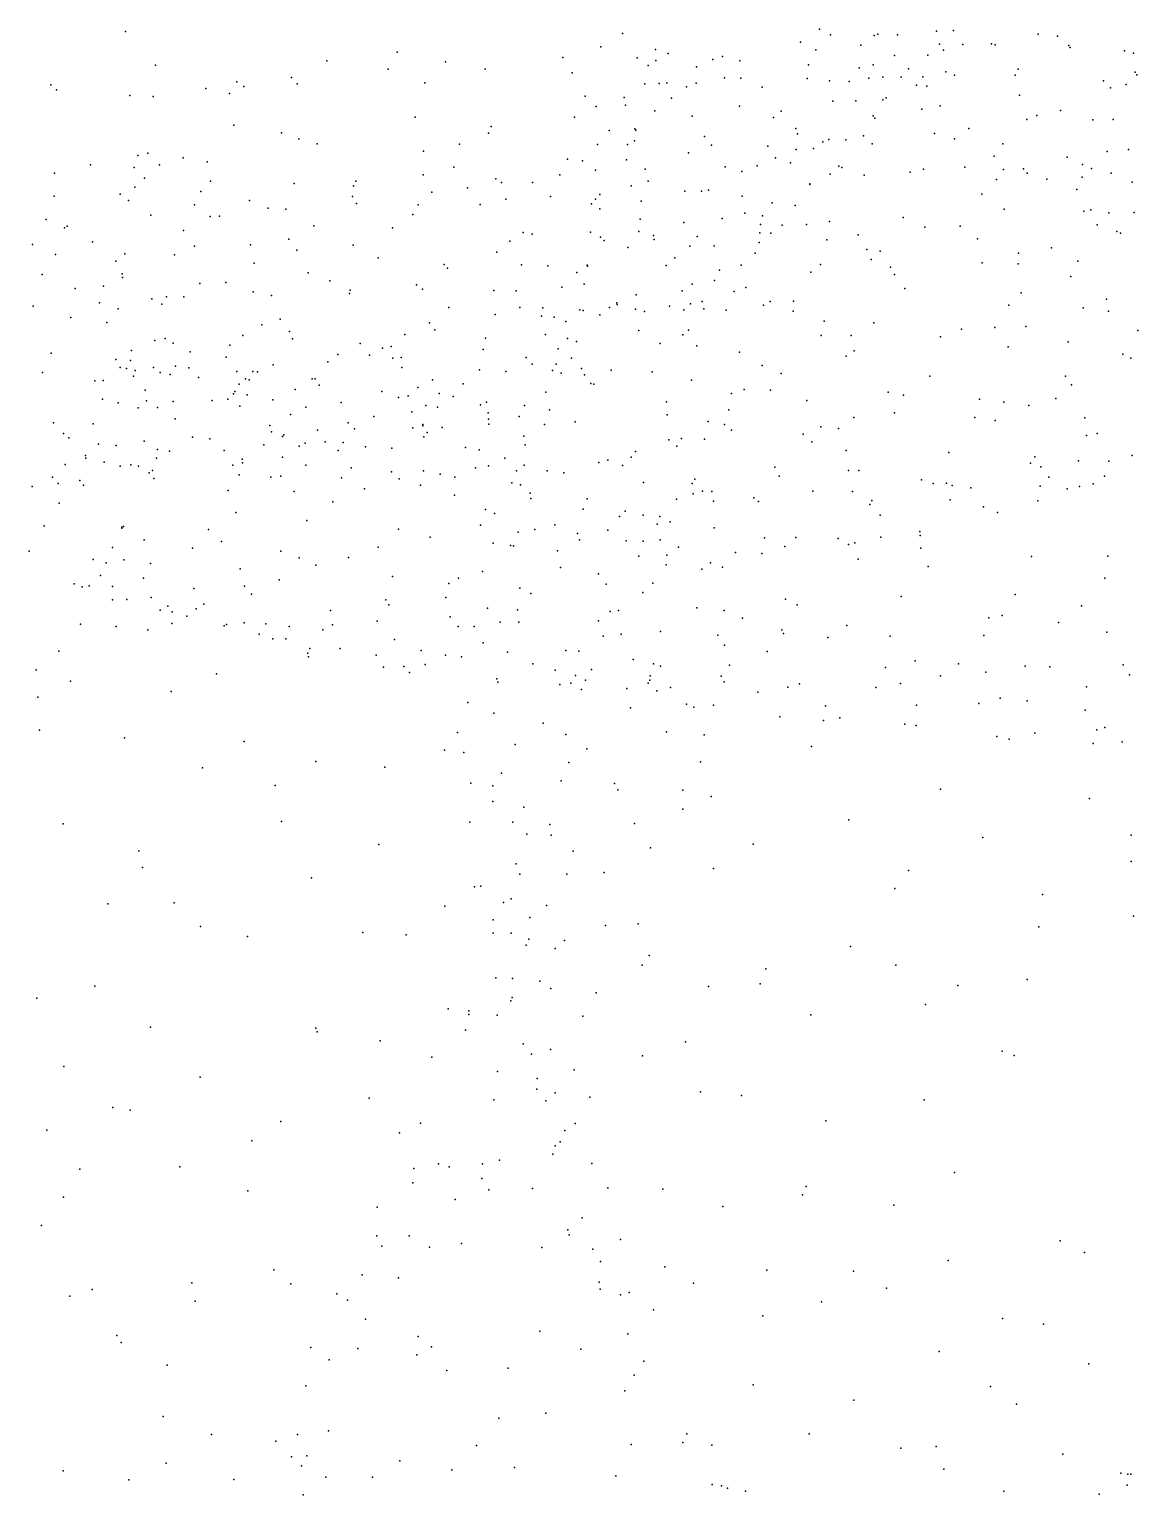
# Model space of a CAD drawing. Header units: metres. Extents: x -25 to 25, y -27.8 to 27.8.
# Drawn here: x -3.127 to -1.955, y -7.911 to -6.362 of the extents above; entities that cross this region are included whole.
import ezdxf

# ---------------------------------------------------------------- set-up
doc = ezdxf.new("R2010")
doc.units = ezdxf.units.M

msp = doc.modelspace()

# ---------------------------------------------------------------- linework, layer by layer
for p in [(-3.0254, -6.3643, -8.0382), (-2.2917, -6.3619, 18.8138), (-2.168, -6.3638, -6.0338), (-2.1499, -6.3631, 19.9148), (-2.5226, -6.3805, 19.1864), (-2.4998, -6.3665, 19.0875), (-2.3117, -6.3754, -5.2569), (-2.2799, -6.3678, -5.0317), (-2.2477, -6.3786, -0.9191), (-2.2336, -6.3684, 15.3088), (-2.2299, -6.367, -0.3501), (-2.2091, -6.3679, -1.0199), (-2.1646, -6.3775, -5.6239), (-2.14, -6.3779, -4.9078), (-2.1096, -6.3771, -2.6141), (-2.1058, -6.3784, -8.294), (-2.0603, -6.3672, 18.615), (-2.0399, -6.3693, -1.2527), (-2.0278, -6.3789, -8.2585), (-2.0265, -6.381, -0.1629), (-2.8124, -6.3952, -2.3734), (-2.7382, -6.3859, 16.8188), (-2.6869, -6.3962, 16.7445), (-2.5628, -6.3918, 16.5856), (-2.4843, -6.3919, 16.4115), (-2.465, -6.3832, 15.7273), (-2.4644, -6.3949, 16.1577), (-2.4514, -6.3873, 16.275), (-2.4043, -6.3938, 18.9402), (-2.3942, -6.3905, -5.0275), (-2.3756, -6.3954, -8.337), (-2.2954, -6.3835, -0.5956), (-2.2122, -6.3897, -5.4834), (-2.1769, -6.3891, -5.9552), (-2.1606, -6.3839, -5.8383), (-1.969, -6.3845, 15.1306), (-1.9597, -6.3872, -0.1314), (-2.9934, -6.3997, 17.3604), (-2.8498, -6.4127, 16.9496), (-2.7476, -6.4039, -2.4284), (-2.6449, -6.4039, -8.2954), (-2.5531, -6.408, -2.5732), (-2.4727, -6.4002, 16.0678), (-2.4214, -6.4015, -5.1188), (-2.3031, -6.3993, -2.6288), (-2.2497, -6.4026, -0.7726), (-2.2348, -6.3995, -6.2161), (-2.2246, -6.4125, -0.5178), (-2.2052, -6.4125, -5.5575), (-2.1975, -6.4037, -2.6268), (-2.1821, -6.4123, -0.9122), (-2.158, -6.4068, -6.4857), (-2.1488, -6.4102, -0.9949), (-2.0847, -6.4105, -6.5193), (-2.0815, -6.4042, -0.2579), (-1.9577, -6.4072, 19.9981), (-1.9561, -6.41, 18.4658), (-3.1044, -6.4205, -7.8828), (-3.0982, -6.4259, -2.2395), (-2.9404, -6.4244, -2.3138), (-2.9077, -6.4175, -8.1252), (-2.9003, -6.4224, 17.836), (-2.8439, -6.4194, -8.1828), (-2.7087, -6.4186, 18.0482), (-2.4761, -6.4195, -5.0673), (-2.4611, -6.4192, -4.9182), (-2.4529, -6.4184, 18.1842), (-2.432, -6.4228, 15.6026), (-2.4218, -6.4187, -2.6261), (-2.3918, -6.4132, 15.517), (-2.3747, -6.4135, 19.747), (-2.3523, -6.423, 15.4351), (-2.3047, -6.414, -4.8821), (-2.2809, -6.4164, 15.3607), (-2.26, -6.4172, -5.4264), (-2.2392, -6.4137, -6.3995), (-2.1891, -6.4208, -5.7401), (-2.1782, -6.4219, -0.4161), (-1.9911, -6.4162, 18.3854), (-1.984, -6.4238, -1.2439), (-1.9672, -6.4202, -4.8975), (-3.0206, -6.4318, -2.2684), (-2.9962, -6.4328, -8.0158), (-2.9155, -6.4297, 17.0492), (-2.5392, -6.4327, 19.2813), (-2.5277, -6.4435, -5.0259), (-2.4982, -6.4339, -8.3043), (-2.4966, -6.4421, 15.8956), (-2.4481, -6.4346, 19.0055), (-2.376, -6.4432, -4.8623), (-2.2775, -6.4377, -6.328), (-2.2531, -6.4376, -6.1362), (-2.2244, -6.4366, -0.6395), (-2.2212, -6.4342, -6.017), (-2.164, -6.4427, -8.2782), (-2.08, -6.4314, -8.2501), (-2.7191, -6.4549, -2.4936), (-2.5506, -6.4549, 18.1653), (-2.4655, -6.4481, 19.6201), (-2.4261, -6.4538, -5.2366), (-2.3401, -6.4551, 18.8452), (-2.3321, -6.4483, -5.3466), (-2.2348, -6.4535, -8.2816), (-2.2329, -6.456, -5.6399), (-2.1835, -6.4463, -0.7776), (-2.0723, -6.4571, -1.0372), (-2.0618, -6.453, -4.8448), (-2.0366, -6.4478, -0.3046), (-2.0025, -6.4576, -1.153), (-1.9812, -6.4573, -8.183), (-2.9106, -6.4631, -2.3739), (-2.8605, -6.4714, -8.1134), (-2.6414, -6.4717, -4.9402), (-2.6386, -6.4648, 16.6562), (-2.514, -6.4688, 19.5306), (-2.4867, -6.4672, 16.3517), (-2.4857, -6.4686, 15.7707), (-2.3166, -6.4668, -6.4093), (-2.3148, -6.4725, -6.2536), (-2.2451, -6.4746, -5.7091), (-2.1699, -6.4722, -4.8027), (-2.1335, -6.4669, -0.8553), (-2.8419, -6.4777, 17.9457), (-2.8225, -6.4829, -2.4476), (-2.6721, -6.4834, -2.5575), (-2.5261, -6.4837, -8.2573), (-2.4946, -6.4835, 16.0624), (-2.487, -6.4799, 16.1532), (-2.413, -6.4752, -2.6694), (-2.4056, -6.4843, -5.3058), (-2.3463, -6.4856, -8.266), (-2.3163, -6.4891, -4.8036), (-2.2978, -6.488, -6.4769), (-2.2881, -6.481, 18.2354), (-2.2815, -6.4783, 18.7693), (-2.2638, -6.4787, -5.5793), (-2.2357, -6.4829, 15.3104), (-2.1488, -6.4776, -0.7022), (-2.0978, -6.4829, 18.3445), (-1.9648, -6.4891, -2.6256), (-3.0622, -6.5052, -7.8279), (-3.0121, -6.4954, 17.3407), (-3.0016, -6.4927, 17.2483), (-2.9895, -6.5052, 17.6475), (-2.9643, -6.4976, 17.7305), (-2.9391, -6.5019, 17.8188), (-2.7101, -6.4907, -4.9538), (-2.558, -6.4991, -4.8742), (-2.5421, -6.5009, -2.6419), (-2.4957, -6.4998, -5.2472), (-2.4301, -6.4923, 19.6856), (-2.3379, -6.4979, 19.7904), (-2.3222, -6.5031, -5.4936), (-2.1068, -6.4961, -2.6482), (-2.0297, -6.497, -0.3945), (-2.0136, -6.5049, -6.643), (-1.9874, -6.4911, -0.3342), (-3.1002, -6.5138, -7.7425), (-3.016, -6.5079, 17.4461), (-3.0052, -6.5194, -7.8983), (-2.7104, -6.5159, 16.7072), (-2.6781, -6.5075, -5.075), (-2.6336, -6.5199, -4.8666), (-2.5659, -6.5159, 16.5361), (-2.5285, -6.5109, 19.4243), (-2.476, -6.5097, -2.6727), (-2.3911, -6.5072, 18.9158), (-2.3738, -6.5122, 18.2349), (-2.3574, -6.5062, -6.2999), (-2.2802, -6.5152, -2.6807), (-2.2711, -6.5065, -5.7685), (-2.2678, -6.508, -8.2375), (-2.2442, -6.5162, -4.7658), (-2.1957, -6.5129, 18.6826), (-2.1814, -6.5098, -8.2264), (-2.138, -6.5078, -6.6029), (-2.1044, -6.5205, -4.7694), (-2.0971, -6.5101, -0.6136), (-2.0758, -6.5095, -0.5376), (-2.0721, -6.5138, -0.7276), (-2.0513, -6.5203, 18.4636), (-2.0139, -6.5181, -0.9869), (-2.0038, -6.509, 20.0288), (-1.9832, -6.5139, -1.0777), (-3.0311, -6.536, -4.9186), (-3.0154, -6.5288, -2.3741), (-2.9456, -6.5333, 17.022), (-2.9354, -6.5224, -2.4186), (-2.8468, -6.5248, -4.9793), (-2.7844, -6.5273, -4.9052), (-2.7817, -6.5226, -5.0254), (-2.7014, -6.534, 18.1054), (-2.6637, -6.5296, -8.1805), (-2.6279, -6.5237, -2.6188), (-2.595, -6.5238, -8.2141), (-2.5239, -6.5364, -4.8144), (-2.4908, -6.5274, 16.2882), (-2.4728, -6.5226, 15.649), (-2.434, -6.5331, -8.2248), (-2.4162, -6.5329, -5.3844), (-2.4089, -6.532, -6.4097), (-2.3017, -6.5253, -5.9364), (-2.3016, -6.526, -5.6591), (-2.12, -6.5362, 18.5498), (-2.0193, -6.5311, -0.9073), (-1.9609, -6.5235, -4.7986), (-3.1007, -6.5384, -4.9389), (-3.0221, -6.5428, -4.996), (-2.9522, -6.5476, -5.0441), (-2.8942, -6.543, -7.9979), (-2.8744, -6.5508, 16.8915), (-2.8558, -6.552, -5.106), (-2.7852, -6.5387, -5.0988), (-2.7811, -6.5462, 16.7741), (-2.7159, -6.5474, -4.8555), (-2.6504, -6.547, -5.2116), (-2.623, -6.5413, 16.6007), (-2.5758, -6.5388, -5.2457), (-2.5325, -6.5463, 19.2546), (-2.5285, -6.5413, 16.4179), (-2.5238, -6.5517, -5.318), (-2.4801, -6.5436, 19.0603), (-2.3732, -6.5383, -6.1973), (-2.3415, -6.5455, -6.0557), (-2.3173, -6.5481, -5.8686), (-2.0964, -6.5519, -6.6687), (-3.1091, -6.5629, -2.3996), (-2.9986, -6.5585, 17.1462), (-2.9356, -6.5597, -7.9349), (-2.9259, -6.5594, -5.1106), (-2.7214, -6.5577, -8.119), (-2.4811, -6.5625, -6.4398), (-2.435, -6.566, 15.5618), (-2.3946, -6.5618, -4.7413), (-2.3703, -6.5563, -6.5433), (-2.3517, -6.559, 18.8525), (-2.2809, -6.5649, 18.3125), (-2.2029, -6.561, 15.2729), (-2.0121, -6.5542, -0.6724), (-2.0046, -6.5528, -0.8091), (-1.9855, -6.5558, -0.5294), (-1.9587, -6.5554, -0.4466), (-3.0899, -6.5717, -4.7571), (-3.0869, -6.5701, -5.0809), (-2.964, -6.5746, -4.7913), (-2.8262, -6.5695, -5.1747), (-2.7429, -6.5717, -2.5995), (-2.6049, -6.5767, 18.2013), (-2.5952, -6.5786, -5.3041), (-2.5335, -6.5762, -2.6999), (-2.523, -6.5816, 16.0065), (-2.4824, -6.5755, -6.3527), (-2.4671, -6.5799, -5.4378), (-2.4208, -6.5808, 19.7134), (-2.3547, -6.5769, -5.9577), (-2.354, -6.5684, -5.5925), (-2.3429, -6.5775, -5.7507), (-2.331, -6.569, -8.1912), (-2.3052, -6.5682, -6.6044), (-2.2508, -6.579, -6.6561), (-2.1803, -6.5712, -2.7054), (-2.1428, -6.5701, -8.1572), (-1.9979, -6.5686, -4.7464), (-1.9771, -6.5757, -6.7345), (-1.9732, -6.5775, -2.6572), (-3.1237, -6.5892, -5.1431), (-3.0603, -6.5864, -7.6729), (-2.9525, -6.5912, -4.7236), (-2.8932, -6.5897, -4.7741), (-2.8527, -6.5839, -2.5341), (-2.8443, -6.5955, 18.0101), (-2.7846, -6.5902, -8.0422), (-2.6327, -6.5974, -8.1296), (-2.6189, -6.5859, -2.6723), (-2.5191, -6.5851, -5.3911), (-2.4942, -6.5925, 19.5736), (-2.4662, -6.5842, -6.5143), (-2.4287, -6.5911, 18.2763), (-2.403, -6.5909, 15.4833), (-2.3597, -6.5985, -2.7534), (-2.3554, -6.5871, 19.8053), (-2.2837, -6.5845, -2.7264), (-2.2416, -6.5948, -8.1588), (-2.2274, -6.5965, -4.6915), (-2.1244, -6.5833, 18.4621), (-2.0813, -6.5987, -2.6915), (-2.0464, -6.593, -6.7321), (-3.0994, -6.6, -7.5287), (-3.0354, -6.6069, -5.2243), (-3.0259, -6.5993, -4.6873), (-2.9734, -6.6004, -2.4978), (-2.8892, -6.6092, -5.2536), (-2.758, -6.6033, 18.1004), (-2.6884, -6.6106, -8.0795), (-2.6065, -6.6109, -4.733), (-2.5788, -6.6119, -6.4219), (-2.5373, -6.6112, 15.9084), (-2.5369, -6.6124, 16.3677), (-2.4535, -6.6114, -4.7078), (-2.4446, -6.6033, -6.1475), (-2.3743, -6.6111, -5.8176), (-2.2905, -6.6105, 15.3499), (-2.2368, -6.6054, 18.6755), (-2.2164, -6.6134, 18.5624), (-2.1197, -6.6088, -6.7267), (-2.0815, -6.6097, -8.0812), (-2.0184, -6.6071, -8.0494), (-3.1133, -6.621, -7.3983), (-3.0287, -6.6204, 17.4977), (-3.0283, -6.6244, 17.318), (-2.9191, -6.6297, 16.9279), (-2.8323, -6.6194, -4.7127), (-2.8092, -6.6278, 16.7846), (-2.6848, -6.6145, -4.7269), (-2.548, -6.6189, -6.5179), (-2.4025, -6.6274, -6.6874), (-2.3974, -6.6164, -5.6532), (-2.3008, -6.6186, -4.6832), (-2.2121, -6.621, 18.4433), (-2.0258, -6.6232, -4.6872), (-3.0784, -6.636, -5.2782), (-3.0486, -6.6335, -7.5791), (-2.9821, -6.6446, 17.0728), (-2.9637, -6.6448, -2.5659), (-2.9468, -6.6307, -7.8076), (-2.8903, -6.6394, -4.6675), (-2.871, -6.6433, -5.3218), (-2.7884, -6.6413, -2.6345), (-2.7879, -6.6376, -5.3341), (-2.7177, -6.6321, -5.3571), (-2.7113, -6.6366, -2.6678), (-2.6359, -6.6379, -5.4015), (-2.6124, -6.6383, -6.6102), (-2.5641, -6.6344, -6.2926), (-2.5403, -6.6314, 16.0786), (-2.4853, -6.6425, -5.5562), (-2.4369, -6.6382, -6.0038), (-2.4261, -6.6314, 18.9815), (-2.3816, -6.6391, 18.8989), (-2.3693, -6.635, -8.1315), (-2.2014, -6.6358, -8.1067), (-2.0782, -6.6406, 15.1842), (-3.1229, -6.6546, -4.5253), (-3.0528, -6.6509, -4.5876), (-3.033, -6.6573, -2.546), (-2.9975, -6.6467, -7.6894), (-2.9869, -6.6524, 17.7726), (-2.6833, -6.6561, 18.2191), (-2.6084, -6.656, 18.2751), (-2.5839, -6.6562, -5.4719), (-2.5448, -6.6585, -4.6789), (-2.5415, -6.6591, 16.2393), (-2.5135, -6.6561, 19.4546), (-2.5058, -6.6509, 19.2169), (-2.5056, -6.6528, -8.0951), (-2.4862, -6.6577, 18.33), (-2.4767, -6.6602, 19.0876), (-2.4502, -6.6546, -5.7088), (-2.4349, -6.6586, -8.0986), (-2.428, -6.6522, -5.7799), (-2.4156, -6.6497, -2.7978), (-2.4137, -6.6575, 19.766), (-2.3903, -6.6589, 18.388), (-2.3509, -6.6534, 19.8574), (-2.3437, -6.6496, 18.7685), (-2.3193, -6.6598, -2.7909), (-2.3189, -6.6491, -6.7302), (-2.0913, -6.6534, -6.7867), (-2.0126, -6.6562, -7.9888), (-1.9881, -6.647, 20.1158), (-1.9861, -6.6598, -2.7031), (-3.083, -6.6667, -7.2315), (-3.0451, -6.6718, -7.4458), (-2.8812, -6.6742, -2.6406), (-2.8619, -6.6684, 16.8471), (-2.704, -6.672, -6.6421), (-2.6346, -6.6632, -6.3426), (-2.5855, -6.6652, 16.4964), (-2.5721, -6.6663, -6.2119), (-2.5598, -6.6709, -6.7103), (-2.5239, -6.6636, 15.6653), (-2.2866, -6.6703, 18.4756), (-2.2341, -6.6723, -2.781), (-2.9943, -6.6907, -7.5519), (-2.9832, -6.6886, -5.3866), (-2.9012, -6.6854, -7.7739), (-2.8519, -6.6814, -7.8515), (-2.8487, -6.6891, -5.4031), (-2.73, -6.6845, -6.7068), (-2.6981, -6.6794, -6.5714), (-2.6446, -6.6884, -6.7536), (-2.5814, -6.6844, -2.7795), (-2.558, -6.6889, 15.8165), (-2.4827, -6.6803, -5.9052), (-2.4361, -6.6848, -4.641), (-2.4302, -6.6801, -6.753), (-2.2896, -6.6854, -4.623), (-2.2581, -6.6855, 19.9746), (-2.1635, -6.6871, -4.6062), (-2.1413, -6.679, 20.0665), (-2.1063, -6.6771, -8.0129), (-2.0735, -6.6762, -4.63), (-1.9551, -6.6802, -6.8631), (-3.104, -6.7041, -7.0232), (-3.019, -6.7014, -7.3573), (-2.9748, -6.6937, 17.8626), (-2.9568, -6.7028, -4.566), (-2.9149, -6.6958, 17.9924), (-2.8008, -6.7056, -6.6967), (-2.7772, -6.694, -2.7066), (-2.7673, -6.7063, -5.4615), (-2.7535, -6.6989, -6.4439), (-2.7443, -6.6972, -6.7785), (-2.647, -6.7002, -6.2421), (-2.5679, -6.6996, 16.0106), (-2.5484, -6.6918, -6.078), (-2.4601, -6.6941, 19.636), (-2.4212, -6.6966, 15.4343), (-2.3762, -6.7033, 18.835), (-2.2548, -6.7017, -8.0311), (-2.0922, -6.6974, -2.763), (-2.0286, -6.6923, -6.853), (-1.9708, -6.7053, -4.6069), (-3.0355, -6.7108, -6.9948), (-3.0309, -6.7195, 17.5208), (-3.0244, -6.7203, -6.8832), (-3.0201, -6.7119, -4.5291), (-2.9956, -6.7193, -7.0975), (-2.9724, -6.7179, -6.8135), (-2.9585, -6.7199, -6.932), (-2.919, -6.7085, -7.6891), (-2.8693, -6.7165, -6.7537), (-2.8112, -6.7134, -6.5835), (-2.7428, -6.7096, -7.898), (-2.7339, -6.7088, -4.6248), (-2.733, -6.7195, -6.3294), (-2.6511, -6.7218, -7.9652), (-2.6015, -6.7088, 18.3403), (-2.5953, -6.7158, -6.7987), (-2.5738, -6.7224, -4.621), (-2.5701, -6.7157, 16.153), (-2.5536, -6.7094, -5.6451), (-2.543, -6.7203, -8.0041), (-2.5117, -6.7222, 19.3519), (-2.3522, -6.7171, -6.8161), (-2.2634, -6.7074, -6.8125), (-1.9622, -6.7095, -7.8746), (-3.113, -6.7248, -5.4384), (-3.0576, -6.7336, -4.4686), (-3.0489, -6.7332, -6.8033), (-3.0168, -6.7287, 17.1774), (-3.0151, -6.7227, 17.6515), (-2.9885, -6.7247, -2.6648), (-2.9782, -6.7267, -7.262), (-2.948, -6.73, -7.4848), (-2.9077, -6.7236, -6.6845), (-2.905, -6.737, -6.5912), (-2.8985, -6.7314, -2.7022), (-2.8947, -6.7326, -5.4863), (-2.8906, -6.7236, -6.8256), (-2.8858, -6.724, -6.9293), (-2.8279, -6.7313, 16.794), (-2.8249, -6.7313, -6.8627), (-2.7008, -6.7326, -6.8482), (-2.6683, -6.7367, -2.8128), (-2.6233, -6.7236, -6.1268), (-2.5646, -6.7255, 16.3141), (-2.5399, -6.7271, -5.7984), (-2.5332, -6.7362, -6.8336), (-2.5303, -6.7371, 15.6146), (-2.4684, -6.724, -6.806), (-2.4268, -6.7328, -8.0062), (-2.332, -6.7258, 19.9288), (-2.1748, -6.7287, -6.8535), (-2.0316, -6.7285, -7.8939), (-2.025, -6.7377, -6.9434), (-3.0497, -6.7527, -6.7034), (-3.0044, -6.7435, 17.7535), (-2.9172, -6.7528, 16.9113), (-2.9111, -6.7472, -7.5513), (-2.9096, -6.7449, -7.0542), (-2.8967, -6.7484, -6.4956), (-2.8458, -6.7425, -6.4424), (-2.8204, -6.7382, -5.5023), (-2.7542, -6.7449, 18.2517), (-2.7366, -6.7511, 16.6757), (-2.7263, -6.7495, -5.5637), (-2.7163, -6.7404, -6.2013), (-2.6936, -6.7467, -7.862), (-2.6787, -6.7499, 16.6057), (-2.5807, -6.7453, -5.8922), (-2.3844, -6.7468, 18.9077), (-2.3712, -6.7428, 15.3592), (-2.3432, -6.7435, -7.9907), (-2.2188, -6.7456, -4.554), (-2.2027, -6.7488, -7.9651), (-2.1223, -6.7527, 15.1743), (-2.0418, -6.7521, -4.5513), (-3.0332, -6.7567, 17.3433), (-3.0118, -6.762, -6.6148), (-3.0031, -6.7547, -5.5224), (-2.9913, -6.7615, -4.475), (-2.9748, -6.7553, 17.0347), (-2.9336, -6.7543, -7.3129), (-2.9044, -6.7604, -7.3972), (-2.8696, -6.7537, 18.1252), (-2.8507, -6.7691, -6.3163), (-2.8345, -6.7613, -4.5597), (-2.7971, -6.7565, -7.7708), (-2.7227, -6.7662, -5.6348), (-2.7078, -6.7596, -6.9367), (-2.6955, -6.7612, 18.324), (-2.6501, -6.7588, -6.0451), (-2.6436, -6.756, -5.6695), (-2.6418, -6.7673, -5.945), (-2.6035, -6.7595, 16.484), (-2.5769, -6.7641, -6.8993), (-2.4533, -6.7557, 19.0881), (-2.3874, -6.7642, -2.922), (-2.3049, -6.7541, -6.8734), (-2.2121, -6.7672, -6.9239), (-2.0968, -6.756, -7.8944), (-2.0701, -6.7597, 20.1559), (-3.1013, -6.7779, -6.624), (-3.0594, -6.779, -2.7512), (-2.9728, -6.7738, -6.4862), (-2.8727, -6.7808, -7.4961), (-2.7899, -6.7779, -2.8129), (-2.783, -6.7841, -5.6659), (-2.7628, -6.7711, -7.004), (-2.7214, -6.7832, -7.7633), (-2.711, -6.7811, -5.9953), (-2.7108, -6.7797, -5.7282), (-2.6906, -6.7828, -4.5564), (-2.6415, -6.7739, -5.8684), (-2.6412, -6.7794, -2.8934), (-2.6089, -6.7711, -5.7924), (-2.5823, -6.7798, -7.898), (-2.5498, -6.7768, -2.9335), (-2.4526, -6.7695, -6.9025), (-2.4092, -6.7766, -4.5536), (-2.3921, -6.7796, -7.952), (-2.2902, -6.782, -6.9482), (-2.2714, -6.7839, 15.255), (-2.2552, -6.7722, -2.8911), (-2.1274, -6.7722, -6.9679), (-2.1059, -6.7754, -4.5224), (-2.0109, -6.7727, -7.7978), (-3.0909, -6.7893, -6.5546), (-3.0852, -6.7938, -5.6012), (-3.0056, -6.7971, -4.3976), (-2.9545, -6.7931, -6.358), (-2.9361, -6.7947, -5.6471), (-2.8711, -6.7875, -6.2433), (-2.8592, -6.7925, -7.2691), (-2.8579, -6.7905, -5.6411), (-2.8355, -6.7993, -6.0999), (-2.8223, -6.7855, -6.176), (-2.8143, -6.7981, -7.6095), (-2.795, -6.7986, -7.1353), (-2.7099, -6.7928, -2.8781), (-2.7064, -6.7882, -5.9004), (-2.6043, -6.7919, 15.9835), (-2.4508, -6.7958, 15.4161), (-2.4376, -6.7944, 19.7927), (-2.4131, -6.795, 18.9969), (-2.3844, -6.7858, -6.9388), (-2.3087, -6.7897, -7.9092), (-2.2995, -6.798, 20.0139), (-2.0091, -6.7911, -2.819), (-1.9978, -6.7892, -7.0489), (-3.0675, -6.8123, -4.3124), (-3.0674, -6.8151, -5.7196), (-3.0539, -6.8005, -6.4643), (-3.0351, -6.802, 17.4208), (-2.9926, -6.8154, -2.8574), (-2.9915, -6.8061, -5.6973), (-2.9787, -6.8077, -6.2796), (-2.9208, -6.8072, -5.7197), (-2.8789, -6.8011, -2.8501), (-2.8593, -6.8143, -5.9884), (-2.8417, -6.8027, -7.4136), (-2.8006, -6.807, -5.9113), (-2.7717, -6.8034, -5.811), (-2.7436, -6.8048, -7.683), (-2.6657, -6.8039, -7.0453), (-2.6515, -6.8064, 18.4334), (-2.6241, -6.8154, -7.7652), (-2.6029, -6.8013, -7.0048), (-2.4907, -6.814, -7.0249), (-2.4861, -6.8082, 19.6339), (-2.4424, -6.8024, 18.6021), (-2.2632, -6.8072, -4.5001), (-2.1549, -6.8093, -7.7989), (-2.064, -6.8137, -7.7279), (-1.961, -6.8124, -7.1493), (-3.089, -6.8219, -2.8798), (-3.0478, -6.8194, -6.3105), (-3.0309, -6.8236, 17.5698), (-3.0198, -6.8224, -5.7762), (-3.0115, -6.8236, 17.1649), (-3.0004, -6.8309, -6.031), (-2.9966, -6.8283, -5.8841), (-2.9117, -6.8227, -5.907), (-2.902, -6.8162, -6.0822), (-2.9017, -6.8203, -5.8335), (-2.8346, -6.8225, -4.4875), (-2.7867, -6.8255, -7.3746), (-2.7441, -6.8298, -7.5455), (-2.7102, -6.8285, -7.2136), (-2.6554, -6.8255, -7.1222), (-2.6415, -6.8232, 16.5524), (-2.612, -6.8285, 16.0864), (-2.6039, -6.8226, 16.1823), (-2.5796, -6.8285, -4.5201), (-2.5617, -6.8309, 15.6188), (-2.5247, -6.8197, 18.5627), (-2.5154, -6.8173, 15.5226), (-2.4999, -6.823, 19.4002), (-2.3388, -6.8247, -4.4954), (-2.2607, -6.8281, -7.0616), (-2.2498, -6.8284, -7.7791), (-2.0685, -6.8206, -7.0986), (-2.0576, -6.8245, -2.8678), (-2.0178, -6.818, -4.4678), (-1.9857, -6.8184, -7.6167), (-3.1241, -6.8451, -6.1964), (-3.1026, -6.8353, -5.8264), (-3.0964, -6.8421, -6.123), (-3.0736, -6.839, -5.9731), (-3.0698, -6.8436, -2.9465), (-2.9954, -6.8366, 17.8976), (-2.905, -6.8328, -2.9242), (-2.8716, -6.8353, 18.2591), (-2.8611, -6.8342, 16.8455), (-2.7969, -6.836, 18.3707), (-2.736, -6.8371, -7.2955), (-2.7135, -6.8436, -7.4309), (-2.6926, -6.8321, -7.6127), (-2.677, -6.8354, -2.9767), (-2.6167, -6.8414, -7.6779), (-2.6075, -6.8433, 15.8365), (-2.4777, -6.8408, 19.7192), (-2.426, -6.8419, -7.09), (-2.4232, -6.8375, -7.7758), (-2.3341, -6.8342, -2.9819), (-2.1838, -6.838, 15.1796), (-2.1715, -6.8419, -7.7046), (-2.1574, -6.8416, -7.1436), (-2.1511, -6.8441, -4.4346), (-2.0583, -6.8448, -7.5568), (-2.0491, -6.8352, -7.2037), (-2.0167, -6.8452, -7.2909), (-2.0021, -6.8425, 15.1236), (-1.9901, -6.8342, -7.5434), (-2.9169, -6.8493, -4.3761), (-2.8469, -6.8506, -2.9703), (-2.8062, -6.8615, 16.7795), (-2.7725, -6.8478, -2.9825), (-2.6774, -6.8542, -7.5246), (-2.5974, -6.8522, -7.1966), (-2.5968, -6.8577, 15.75), (-2.5373, -6.8581, -3.037), (-2.4426, -6.8587, -7.7073), (-2.4251, -6.8529, 19.89), (-2.4153, -6.8501, -3.0214), (-2.4054, -6.8505, -4.4763), (-2.4036, -6.8608, 15.3421), (-2.361, -6.8573, 19.9937), (-2.3561, -6.8611, -7.7118), (-2.2987, -6.85, -7.1365), (-2.2568, -6.8506, -2.9672), (-2.2361, -6.8599, 20.1369), (-2.1533, -6.8591, -7.2133), (-2.1317, -6.8466, -7.6283), (-2.0608, -6.8604, -7.3496), (-2.0295, -6.8475, -7.446), (-3.0955, -6.8627, -4.1427), (-2.9087, -6.8727, -3.0059), (-2.6448, -6.8695, -7.3701), (-2.6353, -6.8736, 18.5475), (-2.5413, -6.8693, -7.6154), (-2.503, -6.8768, -7.2312), (-2.497, -6.8713, 15.4544), (-2.4778, -6.8754, 19.8022), (-2.4603, -6.8768, -7.6356), (-2.2383, -6.8641, -7.6502), (-2.2275, -6.8755, -7.2274), (-2.1181, -6.8668, -2.9347), (-2.1034, -6.8725, -7.4898), (-3.1113, -6.8868, -4.0306), (-3.0291, -6.8894, 17.7634), (-3.029, -6.8881, 17.3829), (-3.0275, -6.8875, -4.1888), (-2.9376, -6.8908, 16.993), (-2.8337, -6.8811, -3.0359), (-2.7367, -6.8903, -4.4135), (-2.65, -6.886, -4.4394), (-2.5925, -6.8906, -7.491), (-2.5712, -6.8857, -7.2867), (-2.5154, -6.8915, 19.5354), (-2.4631, -6.8851, 19.2158), (-2.4494, -6.8827, 18.7575), (-2.4028, -6.889, -7.229), (-2.1855, -6.8928, -7.5344), (-3.0057, -6.9015, -3.094), (-2.9238, -6.9034, 18.3114), (-2.7033, -6.8986, 16.6195), (-2.6364, -6.9051, 15.9436), (-2.6182, -6.9077, 16.4202), (-2.6152, -6.9078, 16.237), (-2.6103, -6.8933, 16.3358), (-2.5475, -6.8949, -7.3917), (-2.5454, -6.9014, -4.4208), (-2.496, -6.9027, -3.1029), (-2.4781, -6.9028, -7.3001), (-2.4599, -6.9015, -4.4114), (-2.3498, -6.8996, -3.0745), (-2.3166, -6.8992, -7.5621), (-2.2719, -6.9, -4.3816), (-2.2608, -6.9064, -7.4641), (-2.254, -6.9048, -7.385), (-2.2266, -6.8989, -3.0139), (-2.1852, -6.8969, -7.3128), (-3.127, -6.9134, -3.8503), (-3.0596, -6.9225, -3.1803), (-3.0389, -6.9095, -4.1209), (-3.0269, -6.9227, 17.4858), (-2.9544, -6.9104, -4.2332), (-2.861, -6.9135, -3.1228), (-2.8416, -6.9207, 18.4849), (-2.7895, -6.9204, -3.1317), (-2.758, -6.9093, 16.7147), (-2.5684, -6.9133, -3.1318), (-2.4824, -6.9189, 19.3148), (-2.4531, -6.9179, 15.3872), (-2.4405, -6.9094, -7.3602), (-2.3803, -6.915, -4.386), (-2.3526, -6.9161, -7.4875), (-2.3281, -6.9086, -7.2973), (-2.2508, -6.9221, 15.2106), (-2.1844, -6.9102, -4.3513), (-2.0674, -6.9192, -4.3347), (-1.9866, -6.9188, -2.9532), (-3.0516, -6.9392, -3.9376), (-3.0456, -6.9259, 17.92), (-2.999, -6.9265, 17.2038), (-2.9041, -6.9322, -3.1779), (-2.8241, -6.9282, -4.3384), (-2.6477, -6.935, 16.0962), (-2.5653, -6.9308, 15.5842), (-2.5252, -6.9375, 18.7625), (-2.4538, -6.9279, 19.9296), (-2.4161, -6.9326, 19.1022), (-2.4067, -6.9258, -3.1352), (-2.3941, -6.9305, 20.0281), (-2.1767, -6.9298, 20.2536), (-3.0797, -6.9482, -3.6032), (-3.0712, -6.9511, -3.6956), (-3.0638, -6.9503, -3.833), (-3.0389, -6.9509, -3.3484), (-3.0063, -6.942, -3.2302), (-2.953, -6.9529, -4.118), (-2.8993, -6.9506, -4.2109), (-2.8627, -6.9439, -4.2779), (-2.7429, -6.9404, 18.5722), (-2.6835, -6.9477, -4.3444), (-2.6733, -6.942, -3.181), (-2.6082, -6.9527, 15.7159), (-2.517, -6.9485, 19.719), (-2.4676, -6.9472, -3.1726), (-1.9897, -6.9422, -4.299), (-3.0389, -6.9651, 17.5784), (-3.0238, -6.9645, -3.7747), (-2.9982, -6.9624, -3.4147), (-2.9425, -6.9696, -4.0397), (-2.8922, -6.9589, -3.3037), (-2.7502, -6.9649, -3.2698), (-2.7468, -6.9702, -4.2973), (-2.6866, -6.9624, 18.6342), (-2.5969, -6.9582, -3.2168), (-2.4783, -6.9572, -4.338), (-2.3274, -6.9642, -3.1631), (-2.3152, -6.9704, 20.1682), (-2.2052, -6.9613, -3.1147), (-2.0848, -6.9593, -4.2733), (-2.9888, -6.976, -3.652), (-2.9806, -6.9715, -3.5628), (-2.9758, -6.9775, 17.1371), (-2.9603, -6.9823, -3.84), (-2.9506, -6.9745, -3.4822), (-2.8085, -6.9763, -3.3368), (-2.6821, -6.9828, -3.338), (-2.6426, -6.9737, 15.8259), (-2.6107, -6.9755, -4.3231), (-2.5129, -6.9773, 19.8117), (-2.5039, -6.9763, -3.244), (-2.4211, -6.9734, 19.0161), (-2.3924, -6.9761, -4.3068), (-2.3728, -6.9842, -3.2168), (-2.1125, -6.9839, 20.3246), (-2.0985, -6.9817, -3.1026), (-2.0145, -6.9714, -3.0399), (-3.0729, -6.9908, 18.1521), (-3.0353, -6.9932, 18.2937), (-3.0018, -6.9968, 17.2719), (-2.9764, -6.9899, 18.4122), (-2.921, -6.9923, 17.0071), (-2.9186, -6.9912, -3.7239), (-2.8999, -6.9893, -3.5684), (-2.884, -7.0014, -3.6491), (-2.8769, -6.9905, -4.0928), (-2.8521, -6.9932, -3.4958), (-2.8165, -6.9966, 16.833), (-2.8065, -6.9915, -3.4188), (-2.7591, -6.9877, -4.2231), (-2.6736, -6.9931, -4.2635), (-2.6566, -6.9932, 16.5635), (-2.6291, -6.9886, 16.385), (-2.6095, -6.9886, 18.7155), (-2.5251, -6.9872, 19.5277), (-2.5011, -7.0013, 19.9002), (-2.4596, -6.9983, 18.8605), (-2.3314, -6.9967, -4.2453), (-2.3296, -7.0004, 15.2516), (-2.2626, -6.992, 20.2346), (-2.0389, -6.9889, 15.1145), (-1.9877, -6.9993, -4.1692), (-2.8695, -7.0063, -3.9054), (-2.8556, -7.0063, -4.0127), (-2.8303, -7.0164, -3.6985), (-2.7983, -7.0165, -3.6245), (-2.741, -7.007, -3.4751), (-2.647, -7.0106, 16.2426), (-2.5201, -7.0035, -3.3489), (-2.3991, -7.0024, 20.0931), (-2.3919, -7.0128, -4.2037), (-2.2827, -7.0048, -3.2294), (-2.2169, -7.0034, -3.1986), (-2.1179, -7.0026, -4.1707), (-3.0959, -7.0194, 17.8741), (-2.8324, -7.0213, -3.8087), (-2.8319, -7.0251, 18.6157), (-2.7603, -7.0236, 16.7597), (-2.7126, -7.0187, -3.5518), (-2.6869, -7.0235, -4.1252), (-2.6702, -7.0252, 15.9698), (-2.6215, -7.0202, -4.1847), (-2.5599, -7.0184, -3.4179), (-2.546, -7.0192, -4.2021), (-2.4885, -7.0282, -3.423), (-2.3468, -7.0195, -3.323), (-2.1904, -7.0295, -3.2649), (-3.1198, -7.039, 18.0151), (-2.929, -7.0433, 18.5367), (-2.7526, -7.036, -3.8833), (-2.7309, -7.0354, -3.7699), (-2.7249, -7.0417, 18.6962), (-2.7083, -7.0332, -3.6625), (-2.5947, -7.0327, -3.5351), (-2.5711, -7.0395, -4.1127), (-2.5496, -7.0449, 19.7505), (-2.5326, -7.0387, 18.8213), (-2.4707, -7.0452, -3.5229), (-2.4672, -7.0327, -4.1469), (-2.4597, -7.0352, 19.2768), (-2.3955, -7.0457, -3.4646), (-2.3867, -7.0342, -4.1292), (-2.2219, -7.0365, -4.0992), (-2.1635, -7.0453, 15.1506), (-2.1447, -7.0326, -4.0971), (-2.1155, -7.0413, -3.2786), (-2.0742, -7.0352, -4.0873), (-2.048, -7.0357, -3.2165), (-1.9703, -7.0336, -3.1865), (-1.9637, -7.0443, -4.0405), (-3.0836, -7.0509, 17.7301), (-2.9771, -7.0619, 17.2171), (-2.6327, -7.0485, -3.9762), (-2.6316, -7.0519, -3.819), (-2.566, -7.0544, -3.9349), (-2.5546, -7.0531, -3.6852), (-2.543, -7.0599, -3.8378), (-2.5391, -7.0499, -4.0362), (-2.4952, -7.0586, 19.9926), (-2.4726, -7.0531, -3.5924), (-2.4709, -7.0498, -4.0526), (-2.4636, -7.0612, -3.6681), (-2.449, -7.0576, -3.961), (-2.3923, -7.0518, -4.0536), (-2.3567, -7.0627, -3.9507), (-2.3251, -7.0572, -3.496), (-2.3125, -7.0539, -4.0335), (-2.2321, -7.0578, -3.4224), (-2.2059, -7.0535, -4.0114), (-2.0092, -7.0569, -3.9814), (-3.118, -7.0677, 18.159), (-2.6635, -7.0734, 16.1583), (-2.4321, -7.0754, -3.8352), (-2.4243, -7.0786, 19.1569), (-2.4037, -7.0762, -3.7328), (-2.2853, -7.0771, -3.5618), (-2.1888, -7.0762, -3.9126), (-2.1232, -7.0746, -3.4223), (-2.1006, -7.069, -3.9341), (-2.0719, -7.0717, 20.3933), (-2.6359, -7.0847, 16.3315), (-2.4913, -7.0792, 15.4205), (-2.3333, -7.0888, -3.8147), (-2.2874, -7.0924, -3.656), (-2.2701, -7.0898, 15.2238), (-2.0107, -7.0816, -3.8983), (-3.1162, -7.1027, 18.3122), (-2.6741, -7.1052, 16.061), (-2.5837, -7.0952, 15.6162), (-2.5597, -7.1075, 19.6558), (-2.4532, -7.1044, 20.104), (-2.4134, -7.1077, 19.0705), (-2.2012, -7.0965, -3.5939), (-2.1894, -7.0978, -3.797), (-2.1041, -7.1096, -3.7048), (-2.0638, -7.106, -3.7685), (-1.9982, -7.1025, -3.8015), (-1.9898, -7.1001, -3.4506), (-3.0264, -7.1108, 17.452), (-2.8997, -7.1146, 18.6359), (-2.6879, -7.124, 18.7747), (-2.6133, -7.1178, 16.5157), (-2.5375, -7.1225, 19.4853), (-2.3, -7.1201, 20.2844), (-2.0909, -7.1122, -3.623), (-2.0022, -7.117, -3.6217), (-1.9715, -7.115, -3.7015), (-2.824, -7.1359, 16.9397), (-2.6674, -7.1262, 15.8901), (-2.5567, -7.1368, 19.8647), (-2.4175, -7.1363, 15.3423), (-2.9438, -7.1426, 17.1556), (-2.751, -7.1419, 16.8249), (-2.6277, -7.1482, 16.4119), (-2.8672, -7.1614, 17.0245), (-2.6603, -7.1586, 16.1859), (-2.637, -7.1616, 15.7929), (-2.5648, -7.1564, 19.5602), (-2.5082, -7.1591, 15.4522), (-2.5049, -7.1657, 20.0675), (-2.4359, -7.166, 19.1645), (-2.1636, -7.1652, 15.1714), (-2.637, -7.1781, 16.3254), (-2.6043, -7.1843, 15.6714), (-2.4361, -7.1863, 19.0489), (-2.4062, -7.1729, 20.2203), (-2.0059, -7.1751, 20.4918), (-3.0912, -7.2016, 17.5567), (-2.8604, -7.1993, 18.7391), (-2.6613, -7.2001, 16.7209), (-2.6157, -7.2, 16.5873), (-2.5766, -7.2026, 19.9392), (-2.4873, -7.2013, 19.3091), (-2.2606, -7.1976, 20.3624), (-2.6008, -7.2126, 19.7641), (-2.5753, -7.2137, 18.8888), (-2.1187, -7.2163, 20.466), (-1.962, -7.2138, 15.116), (-3.0111, -7.2303, 17.3639), (-2.7574, -7.2237, 18.8096), (-2.5518, -7.2306, 20.0283), (-2.4701, -7.2273, 15.4194), (-2.3617, -7.2234, 20.293), (-3.0074, -7.248, 18.6485), (-2.6123, -7.2439, 16.4115), (-2.4035, -7.249, 15.3563), (-1.9621, -7.2417, 20.5466), (-2.8288, -7.2588, 17.0118), (-2.6082, -7.255, 15.7323), (-2.5587, -7.2548, 15.5919), (-2.5191, -7.2532, 15.5071), (-2.1976, -7.2511, 15.2134), (-2.6564, -7.2683, 15.9624), (-2.6496, -7.2677, 16.1696), (-2.2119, -7.2701, 20.4383), (-2.0559, -7.2766, 15.173), (-3.0439, -7.2863, 17.4259), (-2.9739, -7.2851, 17.2729), (-2.6876, -7.2887, 16.7997), (-2.6258, -7.2849, 16.7097), (-2.6177, -7.281, 16.3161), (-2.5802, -7.288, 18.9307), (-2.946, -7.3102, 18.7308), (-2.6367, -7.3032, 19.7177), (-2.5978, -7.3009, 19.982), (-2.5179, -7.3092, 20.1645), (-2.4832, -7.3076, 19.1783), (-2.0598, -7.3107, 20.5366), (-1.9594, -7.2993, 15.1515), (-2.8964, -7.321, 17.124), (-2.7743, -7.3168, 16.9432), (-2.7284, -7.319, 18.858), (-2.6365, -7.3175, 19.8125), (-2.6176, -7.3174, 19.5869), (-2.5988, -7.3236, 16.6319), (-2.5613, -7.3252, 19.3927), (-2.6018, -7.33, 16.3966), (-2.571, -7.3337, 15.6598), (-2.4715, -7.3409, 19.0978), (-2.2589, -7.3315, 15.293), (-2.4789, -7.3511, 15.5115), (-2.3484, -7.3552, 15.3766), (-2.2108, -7.3512, 20.476), (-2.6336, -7.3644, 16.1037), (-2.616, -7.3653, 16.1952), (-2.5873, -7.3679, 15.7515), (-2.3542, -7.3708, 20.369), (-2.1452, -7.3727, 20.5249), (-2.0718, -7.3664, 15.2223), (-3.119, -7.386, 18.6019), (-3.0577, -7.3733, 17.4192), (-2.6166, -7.3852, 19.4821), (-2.5756, -7.3758, 16.5245), (-2.5278, -7.3804, 19.0454), (-2.409, -7.3738, 15.4366), (-2.6843, -7.3973, 19.762), (-2.6623, -7.4034, 19.9041), (-2.6622, -7.3995, 18.9315), (-2.6322, -7.4041, 16.7849), (-2.6178, -7.389, 20.0075), (-2.3007, -7.4035, 20.4274), (-2.1796, -7.3927, 15.2648), (-2.9989, -7.4166, 17.2925), (-2.8241, -7.4179, 17.0289), (-2.5417, -7.405, 19.2544), (-2.8226, -7.4217, 18.8579), (-2.7559, -7.4312, 16.9491), (-2.6659, -7.4198, 19.5768), (-2.6047, -7.4342, 19.4031), (-2.4332, -7.4322, 15.505), (-2.7014, -7.4485, 16.8835), (-2.5961, -7.4451, 15.8695), (-2.5758, -7.4402, 16.6299), (-2.4785, -7.447, 20.2751), (-2.0984, -7.4422, 20.5708), (-2.0856, -7.4465, 15.2599), (-3.0906, -7.4584, 17.435), (-2.632, -7.4636, 20.046), (-2.5509, -7.4617, 20.199), (-2.9463, -7.4694, 17.1811), (-2.59, -7.4711, 16.2625), (-2.7675, -7.4917, 18.9104), (-2.6358, -7.4934, 16.8045), (-2.5903, -7.4821, 19.279), (-2.5809, -7.4946, 16.7245), (-2.5711, -7.4862, 19.1791), (-2.5342, -7.4908, 15.7412), (-2.4175, -7.4851, 20.3624), (-2.374, -7.4891, 15.4789), (-2.1809, -7.4936, 20.5593), (-3.0388, -7.5015, 18.7523), (-3.0205, -7.5043, 17.3031), (-3.1085, -7.5254, 18.6957), (-2.861, -7.5165, 17.0624), (-2.7135, -7.518, 19.8621), (-2.5608, -7.526, 16.3627), (-2.5499, -7.5184, 16.4489), (-2.2849, -7.5156, 15.4165), (-2.8917, -7.5369, 18.8626), (-2.7355, -7.5283, 19.7093), (-2.5709, -7.542, 15.9576), (-2.5657, -7.5378, 15.8726), (-2.6297, -7.5574, 20.127), (-2.5736, -7.5511, 16.1936), (-3.0734, -7.5667, 17.3684), (-2.9678, -7.5644, 17.1879), (-2.7204, -7.5661, 19.9477), (-2.6943, -7.561, 19.4159), (-2.683, -7.5642, 20.0308), (-2.6478, -7.5612, 19.3157), (-2.5321, -7.5609, 16.5872), (-2.1487, -7.5702, 15.3511), (-2.896, -7.5898, 17.0897), (-2.7215, -7.5812, 16.8974), (-2.6484, -7.5767, 16.8224), (-2.6411, -7.5887, 19.1812), (-2.5951, -7.5872, 16.7569), (-2.5154, -7.5867, 15.8068), (-2.4573, -7.588, 20.3876), (-2.3058, -7.5851, 20.5171), (-3.0908, -7.5964, 18.7463), (-2.6766, -7.5988, 19.0634), (-2.3094, -7.5939, 15.498), (-2.213, -7.6047, 20.5845), (-2.7593, -7.6068, 19.7768), (-2.5425, -7.6184, 15.9119), (-2.3939, -7.6062, 15.5955), (-3.114, -7.6265, 17.4128), (-2.5577, -7.6309, 16.1187), (-2.5561, -7.6363, 16.6956), (-2.7595, -7.6371, 19.0208), (-2.7542, -7.6482, 19.4905), (-2.7253, -7.6372, 19.3979), (-2.7038, -7.6491, 19.2472), (-2.6702, -7.6453, 20.1223), (-2.585, -7.6495, 20.2622), (-2.5313, -7.6514, 16.303), (-2.5019, -7.6411, 16.5014), (-2.0369, -7.6426, 15.3392), (-2.5231, -7.6645, 20.3706), (-2.1556, -7.6633, 20.6615), (-2.0112, -7.6548, 20.7346), (-2.8684, -7.6733, 18.9679), (-2.7749, -7.6784, 19.8481), (-2.7366, -7.6815, 19.12), (-2.4552, -7.67, 15.7588), (-2.3472, -7.6735, 20.5457), (-2.2557, -7.6747, 20.6101), (-3.0605, -7.6941, 18.8448), (-2.955, -7.6868, 18.9146), (-2.8504, -7.6879, 17.019), (-2.5246, -7.6862, 16.1781), (-2.5235, -7.6936, 16.0425), (-2.4928, -7.697, 16.3713), (-2.4247, -7.6874, 20.5078), (-2.2206, -7.6925, 15.4803), (-3.0842, -7.7011, 17.3573), (-2.9516, -7.7063, 17.1382), (-2.8018, -7.6986, 19.0594), (-2.7907, -7.7054, 19.6049), (-2.5021, -7.6995, 15.9094), (-2.2895, -7.7071, 15.5614), (-2.7715, -7.7255, 19.3067), (-2.4672, -7.7155, 16.46), (-2.3515, -7.7219, 15.6354), (-2.0979, -7.7246, 15.416), (-3.0344, -7.7425, 17.2806), (-2.7157, -7.7437, 20.1242), (-2.5872, -7.7379, 16.7522), (-2.4941, -7.741, 20.5185), (-2.0547, -7.7307, 20.7789), (-3.0298, -7.7501, 18.9438), (-2.8295, -7.7552, 19.1329), (-2.7795, -7.7562, 19.968), (-2.7017, -7.7547, 20.2189), (-2.5439, -7.7569, 16.6779), (-2.165, -7.7595, 20.7445), (-2.9812, -7.7739, 19.0192), (-2.81, -7.7682, 19.494), (-2.7174, -7.7632, 16.8788), (-2.4772, -7.7699, 16.0163), (-2.0066, -7.7724, 15.3935), (-2.6856, -7.7797, 20.3151), (-2.6208, -7.7771, 20.3828), (-2.4875, -7.7846, 16.5975), (-2.8346, -7.7957, 19.2799), (-2.4974, -7.801, 20.5806), (-2.3618, -7.7948, 20.68), (-2.1108, -7.7965, 15.4708), (-2.2552, -7.8109, 15.5954), (-2.0834, -7.8153, 20.835), (-2.9856, -7.8282, 19.1008), (-2.6305, -7.8299, 16.7918), (-2.5809, -7.8247, 20.5471), (-2.9343, -7.8472, 17.1078), (-2.8436, -7.8471, 19.5514), (-2.8106, -7.8434, 19.9599), (-2.4318, -7.8466, 16.1784), (-2.3024, -7.8467, 15.675), (-2.8662, -7.8542, 19.4393), (-2.6541, -7.8589, 20.495), (-2.4905, -7.858, 16.6478), (-2.4359, -7.8559, 20.7035), (-2.4055, -7.8584, 15.9633), (-2.2056, -7.8616, 20.8203), (-2.1681, -7.8599, 15.5457), (-2.0341, -7.868, 20.932), (-2.9822, -7.8777, 17.1718), (-2.8499, -7.8708, 19.7309), (-2.8391, -7.8804, 19.8794), (-2.8337, -7.8697, 16.9825), (-2.7354, -7.8751, 20.4159), (-2.6141, -7.8821, 20.6484), (-2.16, -7.8838, 20.8931), (-3.0912, -7.8857, 19.1593), (-3.0219, -7.8953, 19.2331), (-2.9108, -7.8949, 19.501), (-2.8135, -7.8922, 20.196), (-2.7641, -7.8923, 16.9104), (-2.6802, -7.8847, 20.5763), (-2.5069, -7.8908, 20.7362), (-1.9729, -7.888, 21.5668), (-1.9657, -7.8893, 21.7529), (-1.9623, -7.8891, 15.4312), (-2.8373, -7.9109, 20.3589), (-2.4051, -7.9, 16.0761), (-2.3951, -7.9016, 16.5333), (-2.3887, -7.9041, 16.2671), (-2.3697, -7.9071, 15.8922), (-2.0966, -7.907, 20.9799), (-1.9958, -7.9104, 21.8498), (-1.9662, -7.9008, 21.3411)]:
    msp.add_point(p)

doc.saveas('drawing.dxf')
